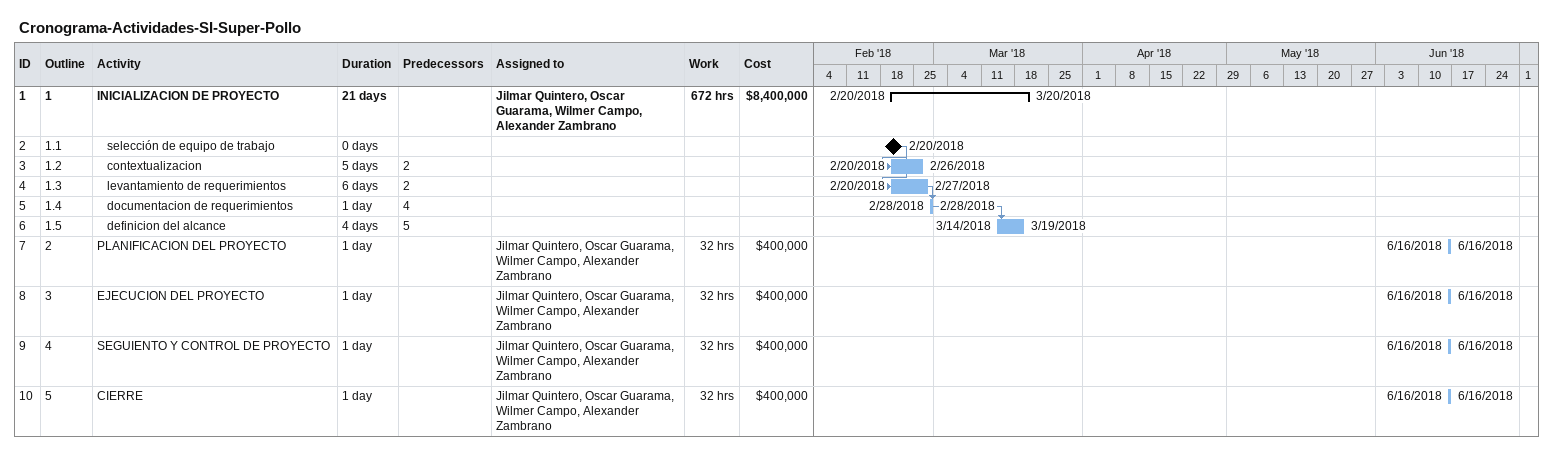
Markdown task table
Cronograma-Actividades-SI-Super-Pollo

| ID | WBS | Task | Duration | Start | Finish | Predecessors | Resources | Work (h) | Cost ($) |
|---|---|---|---|---|---|---|---|---|---|
| 1 | 1 | **INICIALIZACION DE PROYECTO** | 21d | 2018-02-20 | 2018-03-20 |  | Jilmar Quintero, Oscar Guarama, Wilmer Campo, Alexander Zambrano | 672 | 8400000 |
| 2 | 1.1 | selección de equipo de trabajo | 0d | 2018-02-20 | 2018-02-20 |  |  |  |  |
| 3 | 1.2 | contextualizacion | 5d | 2018-02-20 | 2018-02-26 | 2 |  |  |  |
| 4 | 1.3 | levantamiento de requerimientos | 6d | 2018-02-20 | 2018-02-27 | 2 |  |  |  |
| 5 | 1.4 | documentacion de requerimientos | 1d | 2018-02-28 | 2018-02-28 | 4 |  |  |  |
| 6 | 1.5 | definicion del alcance | 4d | 2018-03-14 | 2018-03-19 | 5 |  |  |  |
| 7 | 2 | PLANIFICACION DEL PROYECTO | 1d | 2018-06-16 | 2018-06-16 |  | Jilmar Quintero, Oscar Guarama, Wilmer Campo, Alexander Zambrano | 32 | 400000 |
| 8 | 3 | EJECUCION DEL PROYECTO | 1d | 2018-06-16 | 2018-06-16 |  | Jilmar Quintero, Oscar Guarama, Wilmer Campo, Alexander Zambrano | 32 | 400000 |
| 9 | 4 | SEGUIENTO Y CONTROL DE PROYECTO | 1d | 2018-06-16 | 2018-06-16 |  | Jilmar Quintero, Oscar Guarama, Wilmer Campo, Alexander Zambrano | 32 | 400000 |
| 10 | 5 | CIERRE | 1d | 2018-06-16 | 2018-06-16 |  | Jilmar Quintero, Oscar Guarama, Wilmer Campo, Alexander Zambrano | 32 | 400000 |
